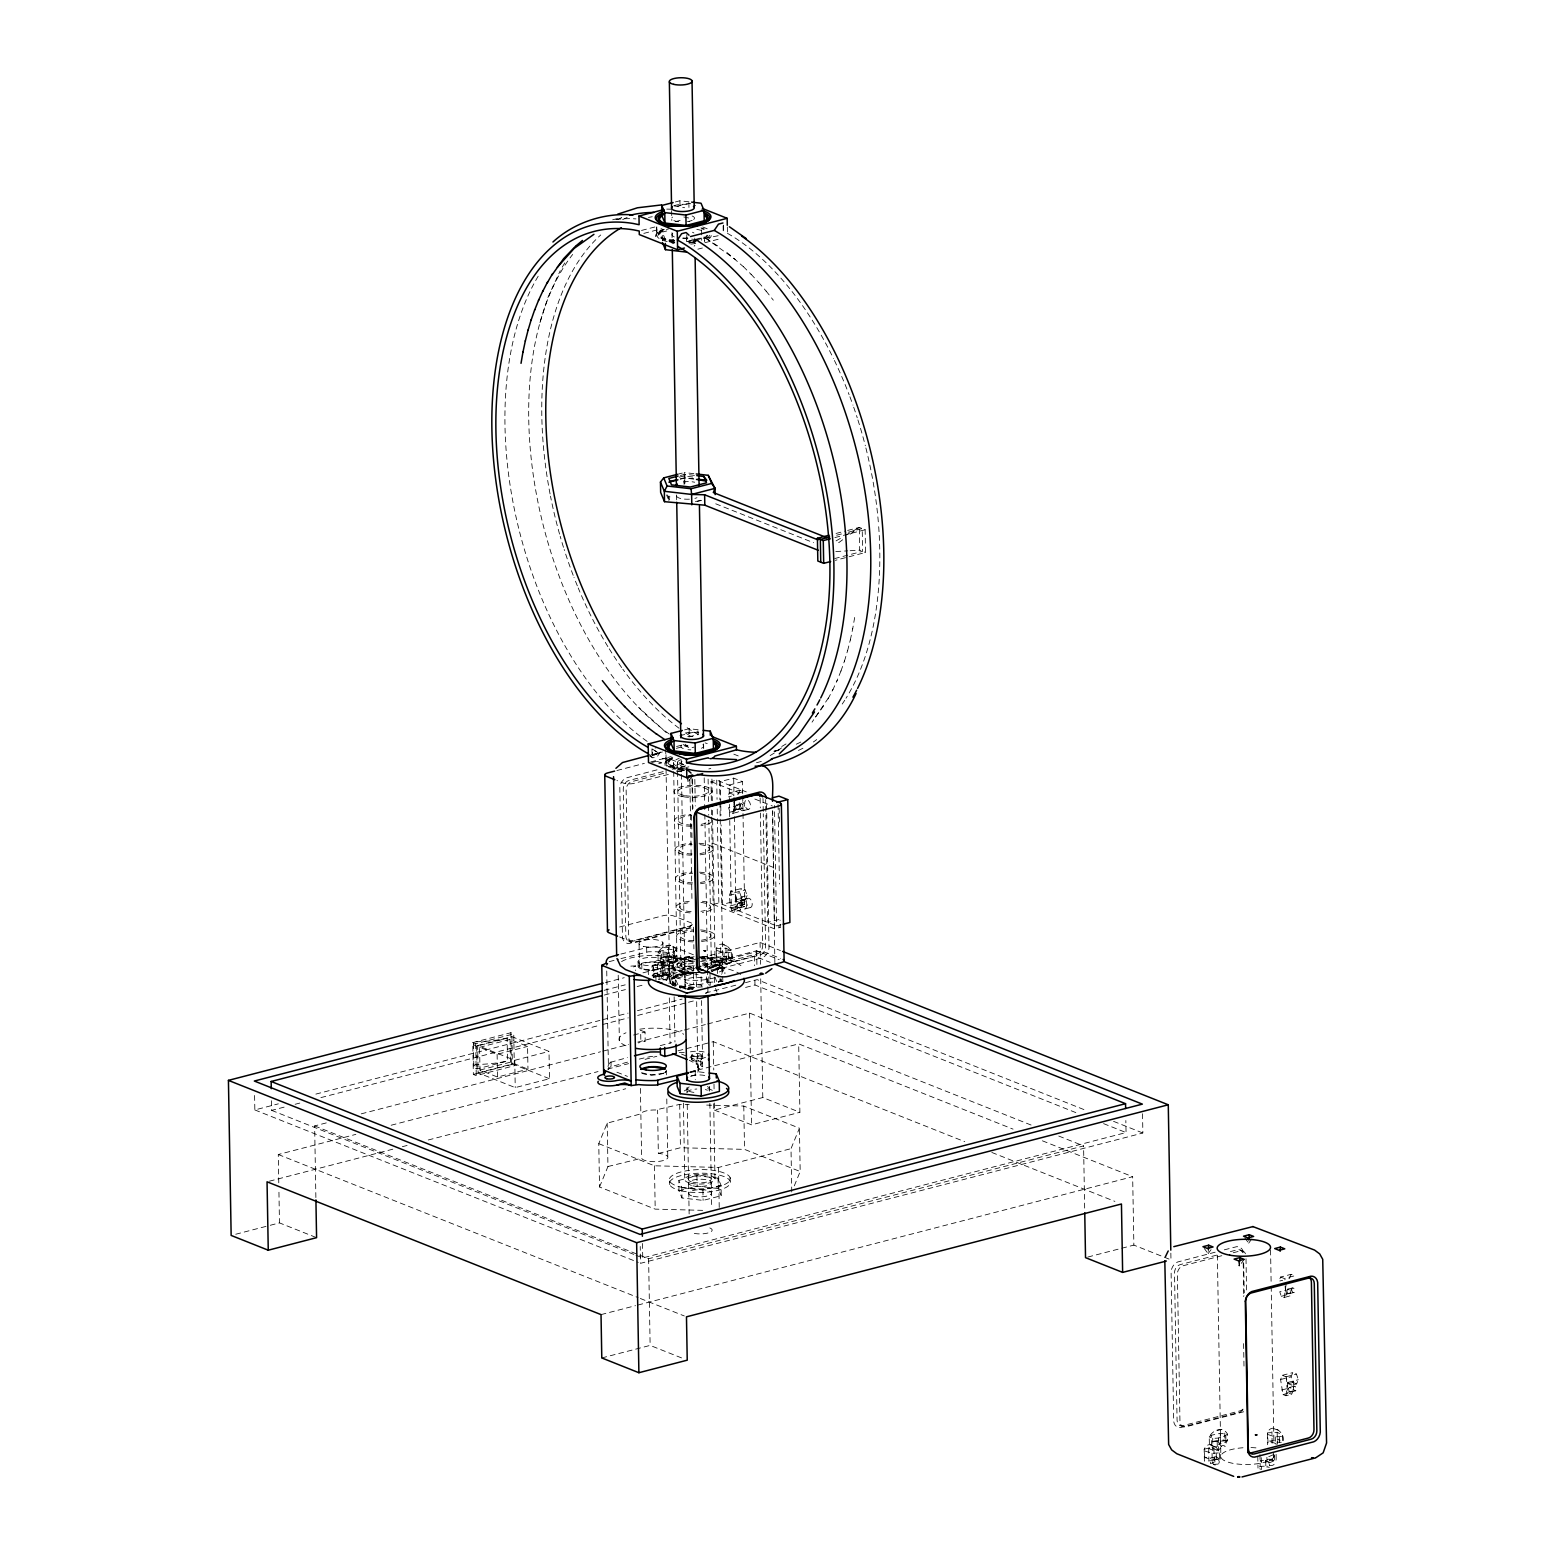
<?xml version="1.0" encoding="UTF-8"?>
<svg xmlns="http://www.w3.org/2000/svg" width="1555" height="1555" viewBox="0 0 1555 1555"><rect width="100%" height="100%" fill="white"/><g stroke="black" fill="none" stroke-linecap="round" stroke-linejoin="round"><path stroke-width="0.75" stroke-dasharray="5 3.75" d="M733.863 801.952L734.213 806.17L728.518 807.648L730.034 812.157L732.969 813.323L734.912 800.028M732.969 813.323L738.664 811.846L740.394 802.516M734.679 911.599L736.623 898.304L747.08 895.583L745.175 889.927L741.521 888.488L731.064 891.19L729.314 895.388L730.228 905.924L731.764 910.433L734.679 911.599L740.394 910.122L742.338 896.827L740.588 901.025L736.934 899.568L734.718 892.648L731.064 891.19M1285.11 1286.082L1285.48 1290.3L1279.765 1291.777L1281.301 1296.306L1284.216 1297.453L1286.16 1284.158M1284.216 1297.453L1289.931 1295.976L1291.661 1286.646M1285.946 1395.729L1287.89 1382.434L1285.966 1376.778L1282.311 1375.32L1280.581 1379.518L1283.011 1394.582L1285.946 1395.729L1291.641 1394.252L1293.041 1390.889L1293.585 1380.957L1291.855 1385.155L1288.201 1383.697L1286.277 1378.041L1287.19 1388.576L1288.726 1393.105L1291.641 1394.252M691.703 776.897L688.01 781.912L688.418 775.595M1204.25 1248.451L1208.118 1253.66L1208.39 1249.442M1239.549 1261.844L1239.277 1266.062L1236.692 1262.582M1244.816 1237.916L1248.704 1243.145L1248.976 1238.927M693.86 473.653L684.278 472.545L684.025 484.305M694.424 475.364L684.997 474.275L684.725 483.955M854.667 617.471L852.684 628.92M774.856 962.623L772.718 811.01M670.652 983.596C669.097 972.555 688.768 973.566 696.387 972.536M722.842 981.672L722.686 976.015M850.313 640.057L852.723 628.687M847.572 650.806L850.352 639.805M539.974 322.585L548.06 297.141L560.247 270.648M844.443 661.186L847.611 650.554M703.91 950.746L706.048 950.844L703.676 950.785L704.92 950.688M1255.157 1434.876L1257.295 1434.973L1254.943 1434.915L1256.168 1434.818M840.944 671.138L844.501 660.914M841.002 670.846L836.843 681.226M702.666 1210.354L655.199 1209.129L599.53 1186.99L598.772 1143.664L607.189 1123.177L640.874 1113.827A13.198 4.179 -1 0 1 655.666 1109.978L679.691 1104.38L689.176 1104.633M599.53 1186.99L607.947 1166.522L607.189 1123.177M791.767 1191.985L791.009 1148.659L799.425 1128.172L743.776 1106.052L703.424 1105.002M794.294 1185.843L800.184 1171.518L799.425 1128.172M729.334 792.914L732.988 794.372L743.465 791.65L739.811 790.193L729.334 792.914L727.604 797.112L731.414 796.121M739.811 790.193L738.061 794.411L733.319 795.635M747.08 895.583L745.35 899.781L741.696 898.324L739.791 892.687L741.521 888.488M1280.601 1277.044L1284.255 1278.502L1294.712 1275.78L1291.058 1274.342L1280.601 1277.044L1278.851 1281.242L1282.661 1280.27M1291.058 1274.342L1289.328 1278.54L1284.566 1279.765M1296.598 1383.911L1292.963 1382.473L1291.039 1376.816L1292.788 1372.618L1296.442 1374.056L1298.347 1379.713L1296.598 1383.911L1291.855 1385.155M832.625 690.303L837.154 680.371M828.076 698.914L832.955 689.409M562.21 267.188L566.273 260.463M828.407 697.981L812.04 722.161M704.143 950.708L705.173 950.688M1255.41 1434.837L1256.421 1434.818M660.37 751.979L657.221 756.682L652.731 757.849L649.504 755.963M823.528 706.048L814.217 718.857M1208.118 1253.66L1211.812 1248.646M1248.704 1243.145L1252.397 1238.11M1244.194 1259.356L1239.277 1266.062L1238.499 1260.833M630.844 966.122L635.451 965.849L635.684 970.592M674.131 956.889C672.985 958.755 666.57 956.306 672.168 956.111C682.217 960.485 665.385 968.94 669.622 956.966M730.014 958.347C728.867 960.213 722.453 957.763 728.051 957.569C738.1 961.942 721.267 970.378 725.505 958.424M665.385 1072.231L666.279 1071.162A13.198 4.179 -1 0 1 664.626 1072.736M1220.967 1446.5C1222.522 1444.07 1228.353 1447.18 1222.93 1447.102C1212.9 1442.729 1229.733 1434.293 1225.495 1446.247M1218.051 1458.882C1216.224 1460.942 1210.781 1457.793 1216.671 1458.143C1225.418 1464.577 1208.76 1469.222 1213.697 1459.134M1269.521 1465.626C1281.884 1466.073 1266.956 1450.893 1269.521 1465.801M1273.934 1460.339L1269.58 1460.592M676.406 956.578L669.097 955.742L660.272 957.569L665.929 957.239L669.389 958.619L667.212 960.329L674.656 957.938L676.406 956.578L676.289 950.105C671.954 941.494 661.244 945.945 657.979 952.787L658.193 964.683L661.653 966.063L667.309 965.733L669.486 964.022L666.026 962.642L660.37 962.973L658.193 964.683M706.514 972.089C709.78 965.247 720.509 960.796 724.824 969.406L724.902 973.722M1227.653 1440.708L1220.364 1439.872L1211.539 1441.699L1217.176 1441.388L1220.656 1442.768L1218.479 1444.459L1225.923 1442.068L1227.653 1440.708L1227.536 1434.235C1223.221 1425.643 1212.492 1430.075 1209.246 1436.917L1209.44 1448.813L1212.919 1450.193L1218.576 1449.863L1220.753 1448.152L1217.273 1446.772L1211.637 1447.102L1209.44 1448.813M668.164 973.76L668.047 967.268L662.702 964.547L652.925 965.111L653.664 966.899L660.817 969.154L668.631 968.687C666.065 962.739 656.677 955.509 652.925 965.111L653.119 977.007L657.648 975.821L662.916 976.443L663.655 978.212L662.819 971.039L668.747 975.179L660.933 975.626L653.78 973.372L663.557 972.808M731.977 958.774C735.243 950.377 721.19 936.926 716.136 948.725L717.088 962.389L726.865 961.826L726.029 954.634L731.977 958.774L724.144 959.221L716.991 956.986L726.788 956.422M1220.014 1459.309C1223.28 1450.912 1209.226 1437.461 1204.173 1449.241L1204.386 1461.136L1214.163 1460.573L1214.902 1462.361L1210.393 1463.527L1210.295 1458.123L1214.824 1456.957L1214.066 1455.169L1220.014 1459.309L1212.181 1459.756L1205.028 1457.521L1210.295 1458.123M1283.186 1440.746C1285.169 1432.816 1271.679 1421.853 1267.403 1432.855L1267.597 1444.731M704.396 950.688L705.406 950.708M1255.663 1434.818L1256.673 1434.857M657.007 233.269L658.134 232.239M666.22 761.211L667.348 760.181M654.286 975.763L693.997 965.441M658.329 979.611L694.074 970.009M610.396 1062.337L627.404 1057.594M627.481 1062.143L610.474 1066.886A45.114 14.306 -1 0 0 608.472 1069.646M690.537 1071.92L695.824 1070.209A45.114 14.306 -1 0 0 698.098 1064.631L689.312 1060.354M660.156 951.077L657.979 952.787C663.771 955.703 671.196 953.468 676.289 950.105L669 949.25L660.156 951.077L660.37 962.973M670.71 945.207L663.11 947.092M719.149 964.586L711.646 966.394M709.994 973.469L710.207 985.365L706.728 983.985L708.905 982.274L714.561 981.944M1211.423 1435.226L1209.246 1436.917C1215.038 1439.852 1222.463 1437.598 1227.536 1434.235L1220.247 1433.38L1211.423 1435.226L1211.637 1447.102M1221.861 1429.414L1214.358 1431.222M1268.763 1456.685L1276.091 1453.536L1276.188 1460.009L1267.014 1463.76L1269.191 1462.069L1265.731 1460.689L1260.075 1461L1268.899 1459.173L1276.188 1460.009M1261.261 1457.618L1261.455 1469.494L1257.995 1468.114L1260.172 1466.404L1265.809 1466.093L1269.288 1467.473M842.674 539.74L838.981 542.501L835.618 541.159L843.51 536.572M850.06 534.259L859.293 527.417L865.144 529.73L865.532 552.492L835.307 560.325M704.648 950.669L705.64 950.746M1255.915 1434.818L1256.887 1434.876M654.461 750.54L658.523 752.989L652.536 754.991L652.439 749.316M651.953 748.869L659.242 753.281L652.07 755.691L651.953 748.869L657.668 747.391M781.757 746.497L786.849 743.446M779.716 749.18L771.999 753.048M845.492 535.425L859.293 527.417L859.701 550.159L865.532 552.492M1276.908 1442.185L1281.281 1442.301M704.668 951.427L705.853 950.785M1255.935 1435.576L1257.101 1434.915M652.536 754.991L658.523 752.989M652.07 755.691L659.242 753.281M662.819 979.689L666.901 979.961L664.937 980.797M663.655 1073.203L651.467 1075.01L641.068 1072.658M719.362 971.953L724.824 969.406L722.045 968.299L710.907 969.931M675.395 201.956L679.924 200.77L689.312 201.858M612.689 219.78L621.339 217.525M677.514 206.038L688.865 203.083L695.629 205.785M641.535 230.432L655.394 226.836M675.278 221.665L682.198 219.877M643.828 233.386L661.964 228.682M662.411 240.442L662.255 232.123L666.784 230.956M669.233 240.772L673.762 239.587M689.079 243.26L695.999 241.472M718.196 235.719L705.795 238.265A5.967 4.51 -68.3 0 0 699.711 239.276M704.823 242.736L718.429 239.198M697.865 249.169L702.394 248.003M677.416 474.333L684.278 472.545M680.39 475.48L684.997 474.275M679.205 477.191L683.889 475.986L692.986 477.035M680.39 478.804L684.608 477.715L693.472 478.726M680.235 479.232L684.764 478.065L694.152 479.154M695.454 501.585L702.238 499.816M697.418 501.468L701.635 500.36M836.046 533.443L845.337 531.033M847.669 530.43L859.293 527.417M836.629 535.212L845.939 532.801M848.272 532.199L862.209 528.564L862.617 551.325L834.705 558.556M834.899 537.583L865.144 529.73M684.608 729.878L689.137 728.712L700.858 730.053M679.924 735.729L698.078 731.025L698.156 735.651M688.904 736.953L698.137 734.563L692.772 731.394A274.244 157.23 75.5 0 1 684.667 726.01M676.542 746.497L685.191 744.242L689.565 748.285L694.055 747.119M650.787 754.972L662.411 751.959M676.347 748.344L687.951 745.331M616.888 770.522L644.373 763.388M650.768 761.911L671.177 756.605M651.7 762.572L657.415 761.095L661.789 762.844L657.979 763.816M657.026 769.842L626.296 777.889A9.68 7.308 -68.3 0 0 619.823 787.51L622.447 937.276A9.68 7.308 -68.3 0 0 629.192 943.477L688.34 928.121A9.68 7.308 -68.3 0 0 691.975 925.361M668.475 766.887L684.511 762.727M663.13 771.61L628.842 780.513A7.192 5.442 -68.3 0 0 623.263 788.813L625.829 936.188A7.192 5.442 -68.3 0 0 631.66 941.533L688.807 926.702A7.192 5.442 -68.3 0 0 692.267 924.389M672.285 769.239L685.988 765.682M663.732 773.34L631.719 781.66A7.192 5.442 -68.3 0 0 626.14 789.959L628.706 937.335A7.192 5.442 -68.3 0 0 634.537 942.68L691.683 927.849A7.192 5.442 -68.3 0 0 693.161 927.247M677.436 769.783L688.865 766.829M668.358 774.429L633.993 783.351A7.62 2.41 -1 0 1 623.322 783.059L616.946 780.532M679.807 771.455L684.394 770.269M773.962 751.376L778.569 750.171M756.488 762.727L762.98 761.036M711.335 800.514L711.004 781.601L716.719 780.124L746.322 791.903M742.668 793.653L742.454 781.601L733.688 778.122L720.373 781.582L720.743 803.255M742.454 781.601L729.139 785.061L729.431 801.933M736.37 805.062L741.132 803.838M734.349 809.961L740.063 808.483M737.906 809.591L742.668 808.347M730.034 812.157L735.748 810.68L738.664 811.846M743.426 810.622L749.141 809.125M734.718 892.648L745.175 889.927M729.314 895.388L739.791 892.687M619.609 926.994L663.13 915.701A7.62 2.41 -1 0 1 673.82 915.992L690.809 922.737A7.62 2.41 -1 0 1 691.8 923.281M711.626 817.036L713.142 904.446L718.857 902.969L780.221 927.363L780.085 920.152M736.934 899.568L741.696 898.324M742.707 796.063L744.592 904.446L735.826 900.967L722.511 904.427L721.131 824.928M742.085 899.84L747.8 898.362M740.588 901.025L745.35 899.781M738.1 903.338L742.843 902.114M730.228 905.924L735.943 904.446L735.029 893.911M744.592 904.446L731.278 907.906L729.47 804.324M736.079 908.237L741.774 906.759M739.616 907.867L744.379 906.623M731.764 910.433L737.459 908.956L740.394 910.122M745.137 908.898L750.851 907.401M620.873 954.051L648.279 947.267A45.114 14.306 -1 0 1 665.734 947.734L673.276 946.781L694.424 955.178M609.23 961.631L618.618 959.202M620.97 958.599L648.357 951.816A45.114 14.306 -1 0 1 665.812 952.282L696.018 963.517M778.9 919.549L767.801 922.426L765.663 799.581M780.999 924.778L776.567 925.925L774.468 805.49M713.142 904.446L774.507 928.86L780.221 927.363M731.375 957.355L731.258 950.863L725.913 948.161L716.136 948.725L717.088 962.389M605.498 982.566L624.235 977.706M642.973 972.847L699.186 958.269M701.519 957.647L760.065 942.466L780.377 950.533M716.874 950.494L724.027 952.749L731.861 952.301M716.35 960.601L726.127 960.038L726.865 961.826M604.098 990.321L625.227 984.84M653.392 977.531L693.297 967.171M702.685 964.741L756.663 950.746L779.23 959.707M704.473 965.266L754.855 952.185A7.62 2.41 -1 0 1 765.546 952.457L780.416 958.385M704.551 967.521L757.13 953.876A7.192 5.442 -68.3 0 0 762.727 945.576L760.356 810.272M604.312 995.064L625.421 989.583M637.161 986.531L644.198 984.723M662.955 979.844L693.452 971.933M707.544 968.279L754.467 956.111L770.211 962.37M709.721 968.065L760.006 955.023A7.192 5.442 -68.3 0 0 765.604 946.723L763.272 813.829M675.395 984.801L675.298 978.562L693.413 973.858L698.098 974.402M713.512 970.437L762.553 957.647A9.68 7.308 -68.3 0 0 769.025 948.025L766.537 801.777M680.001 987.775L693.588 984.257L705.329 985.617M472.778 1042.608L510.837 1032.734L513.753 1033.9L514.316 1065.739L476.258 1075.613L473.342 1074.447L472.778 1042.608L475.713 1043.755L513.753 1033.9M477.657 1045.543L511.906 1036.66L549.012 1051.413L549.479 1078.723L515.23 1087.606L478.124 1072.853L477.657 1045.543L514.763 1060.296L549.012 1051.413M477.074 1068.907L476.666 1046.165L507.105 1038.274L507.513 1061.015L477.074 1068.907A11.39 3.615 -1 0 1 475.461 1064.534A59.382 18.835 -1 0 0 507.513 1061.015M479.581 1047.331L510.04 1039.42L527.573 1046.398L527.961 1069.16L497.522 1077.051L479.99 1070.073L479.581 1047.331L497.114 1054.29L527.573 1046.398M254.592 1095.478L254.845 1109.94L278.326 1103.836M315.879 1094.098L599.9 1020.43M602.251 1019.808L628.065 1013.121M637.453 1010.692L682.062 999.107M705.523 993.023L736.04 985.112M745.428 982.682L757.168 979.631L1084.224 1109.687M271.484 1100.746L271.659 1110.367L285.731 1106.713M295.12 1104.283L299.823 1103.059M320.933 1097.597L600.113 1025.173M602.465 1024.551L628.278 1017.864M637.667 1015.434L693.958 1000.817M745.584 987.444L754.972 984.995L1076.565 1112.894M479.99 1070.073L510.429 1062.182L527.961 1069.16M478.124 1072.853L512.373 1063.97L549.479 1078.723M473.342 1074.447L511.401 1064.572L514.316 1065.739M633.604 1035.027L645.033 1032.054L645.189 1041.15L638.347 1042.938M315.879 1197.564L314.635 1125.917L326.278 1122.904M361.227 1113.846L600.502 1051.783M602.835 1051.161L628.453 1044.513M637.783 1042.103L682.042 1030.615M684.375 1030.013L705.348 1024.57M707.661 1023.967L749.607 1013.102L1031.684 1125.276M660.272 1045.621L671.682 1042.666M639.202 1059.091L650.184 1056.584A45.114 14.306 -1 0 1 654.674 1056.506M278.773 1182.811L278.287 1154.51L355.862 1134.373M391.141 1125.237L598.053 1071.57M607.441 1069.121L628.609 1063.639M645.072 1059.363L656.832 1056.312M677.98 1050.83L713.259 1041.675L964.741 1141.681M690.634 1076.468L695.901 1074.758A45.114 14.306 -1 0 0 698.195 1069.179L702.685 1067.022A11.837 3.751 -1 0 1 703.851 1062.473A11.993 3.81 -1 0 0 706.067 1061.735M269.365 1181.197L392.987 1149.145M402.376 1146.696L407.08 1145.471M428.247 1139.99L625.751 1088.753M689.234 1072.289L798.687 1043.891L1013.063 1129.144M690.595 1072.6L695.124 1071.434L704.493 1072.503M235.738 1234.242L267.965 1225.884M270.278 1225.282L279.472 1222.891L316.579 1237.663M714.328 1103L714.445 1110.076L762.786 1097.538L799.892 1112.292L798.687 1043.891M714.445 1110.076L751.551 1124.829L799.892 1112.292M607.947 1166.522L641.632 1158.242A13.198 4.179 -1 0 0 662.741 1160.691A13.198 4.179 -1 0 0 659.748 1153.557L658.348 1153.46L657.59 1110.115M658.348 1153.46L680.449 1147.726L744.534 1149.378L800.184 1171.518M598.772 1143.664L654.441 1165.784L718.527 1167.455L791.009 1148.659M678.816 1180.42L696.932 1175.716L718.041 1178.165L721.034 1185.299L721.228 1195.717L703.093 1200.402L681.984 1197.972L678.991 1190.819L678.816 1180.42L681.809 1187.573L681.984 1197.972M678.991 1190.819L697.126 1186.115L718.235 1188.564L721.228 1195.717M681.809 1187.573L702.918 1190.003L721.034 1185.299M635.995 1255.254L642.74 1257.937L1126.053 1132.565L1125.839 1120.533M639.591 1255.157L648.61 1258.734L1083.582 1145.918L1084.671 1208.118M1142.536 1113.749L1142.867 1133.012L640.543 1263.321L640.232 1246.469M601.027 1314.616L635.548 1305.656M637.861 1305.053L1132.662 1176.707L1133.867 1245.108L1162.246 1256.382M601.785 1357.943L650.126 1345.405L682.859 1358.429M1087.839 1257.043L1133.867 1245.108M1215.155 1252.203L1177.563 1262.019A9.68 7.308 -68.3 0 0 1171.09 1271.64L1173.695 1421.426A9.68 7.308 -68.3 0 0 1180.439 1427.607L1239.607 1412.251A9.68 7.308 -68.3 0 0 1243.981 1408.5M1224.31 1249.831L1236.711 1246.682A9.68 7.308 -68.3 0 1 1243.456 1252.863L1243.534 1253.971M1216.671 1255.157L1180.109 1264.643A7.192 5.442 -68.3 0 0 1174.511 1272.942L1177.077 1420.318A7.192 5.442 -68.3 0 0 1182.908 1425.663L1240.074 1410.852A7.192 5.442 -68.3 0 0 1244.058 1407.8M1230.394 1251.6L1237.255 1249.812A7.192 5.442 -68.3 0 1 1242.853 1253.447M1221.841 1255.701L1182.986 1265.789A7.192 5.442 -68.3 0 0 1177.388 1274.089L1179.953 1421.464A7.192 5.442 -68.3 0 0 1185.785 1426.81L1242.931 1411.979A7.192 5.442 -68.3 0 0 1243.689 1411.726M1233.271 1252.747L1240.132 1250.959A7.192 5.442 -68.3 0 1 1245.477 1253.796M1287.637 1289.192L1292.399 1287.968M1285.616 1294.11L1291.33 1292.613M1289.173 1293.721L1293.916 1292.477M1281.301 1296.306L1287.015 1294.81L1289.931 1295.976M1282.311 1375.32L1292.788 1372.618M1285.966 1376.778L1296.442 1374.056M1280.581 1379.518L1291.039 1376.816M1287.89 1382.434L1298.347 1379.713M1288.201 1383.697L1292.963 1382.473M1289.348 1387.468L1294.11 1386.244M1281.495 1390.053L1287.19 1388.576M1287.326 1392.386L1293.041 1390.889M1290.883 1391.997L1295.645 1390.753M1283.011 1394.582L1288.726 1393.105M1219.412 1457.89L1219.295 1451.398L1213.95 1448.677L1208.702 1448.074L1204.173 1449.241L1205.106 1461.117M1275.411 1443.37L1268.258 1441.116L1278.035 1440.552L1277.296 1438.764L1282.642 1441.485L1282.525 1435.012L1277.18 1432.291L1267.403 1432.855L1268.355 1446.519M1204.911 1451.029L1212.064 1453.284L1219.898 1452.837M1268.141 1434.624L1275.294 1436.878L1283.108 1436.431M633.546 966.938L635.606 966.044M692.908 972.653C685.114 973.702 675.356 973.702 669.972 980.311L669.972 982.507L673.315 985.598M835.812 551.558L847.747 550.859M850.138 550.723L859.701 550.159M692.927 989.447L676.892 986.978M689.506 989.272L680.176 987.969M696.815 229.324L701.752 230.47M682.917 238.09L696.99 239.723M674.637 240.345L665.248 239.276L662.255 232.123M726.807 946.101L720.898 943.866M663.596 962.506L657.687 960.271M694.696 987.6L678.272 985.695L675.298 978.562M1214.844 1446.636L1208.935 1444.401M674.054 205.882L684.647 207.729M683.792 216.981L689.118 218.089L689.195 221.607M705.154 742.901L707.253 743.601M702.705 226.991L707.214 228.779M715.728 503.801L813.576 542.714M733.824 754.156L738.256 755.924M683.831 764.574L671.08 759.501A7.62 2.41 -1 0 0 660.409 759.229M711.004 781.601L739.5 792.933M754.836 799.037L772.369 806.015M657.299 761.367L660.953 762.805M712.073 843.024L773.438 867.437M1113.555 1121.349L1142.867 1133.012M1103.564 1123.624L1126.053 1132.565M619.668 937.004L626.043 939.55A7.62 2.41 -1 0 0 636.734 939.823L689.409 926.158A7.62 2.41 -1 0 0 691.8 925.128M628.784 941.358L631.66 942.505M1058.761 1136.044L1083.582 1145.918M1042.414 1140.806L1132.662 1176.707M1240.132 1249.987L1243.009 1251.134M991.818 1152.449L1114.896 1201.393M645.033 1032.054L640.641 1030.324L640.816 1039.42L645.189 1041.15M681.557 1054.096L687.815 1056.584M689.895 1057.419L702.607 1062.473A11.837 3.751 -1 0 1 703.774 1057.925A11.993 3.81 -1 0 0 705.989 1057.186A11.993 3.81 -1 0 0 690.556 1056.37M1164.423 1257.256L1170.973 1259.861L1170.837 1252.591M616.907 1072.192L627.481 1076.39M1180.051 1425.488L1182.927 1426.635M314.635 1125.917L637.317 1254.244M271.659 1110.367L633.74 1254.36M254.845 1109.94L638.289 1262.407M278.287 1154.51L638.075 1297.589M640.33 1298.483L684.297 1315.958M671.779 984.626L675.259 986.473M727.448 233.308L732.794 236.477A274.244 157.23 75.5 0 1 833.48 358.525M705.231 237.837L735.593 259.646M706.048 238.537L719.557 247.109M683.131 744.515L689.565 748.285M726.943 252.493L743.446 266.741M666.259 732.638L638.58 707.311M648.357 753.806L652.731 757.849M743.271 266.527L751.182 274.399M751.026 274.185L758.782 282.563M758.626 282.349L766.207 291.213M1220.869 1441.096L1225.398 1440.844M1218.148 1464.091L1213.639 1464.363M730.111 963.556L725.602 963.828M722.764 981.419L718.255 981.672L718.157 976.268M671.76 956.675C666.94 952.535 664.043 963.012 669.777 962.098C675.025 960.504 671.391 955.703 666.998 956.947M674.229 962.117L669.719 962.37M671.838 961.223L667.076 961.495M666.901 979.961C671.566 971.7 657.26 972.244 662.372 980.233M662.275 974.83L666.803 974.557M766.071 291.018L773.321 300.173M1278.035 1430.153L1272.165 1428.015M667.562 494.957L669.797 500.302L669.739 496.142M666.551 494.918L668.125 498.669M714.775 976.89L717.516 983.44M715.456 988.475L716.952 992.051M1285.48 1290.3L1287.015 1294.81M734.213 806.17L735.748 810.68M735.943 904.446L737.459 908.956M687.232 776.703L688.01 781.912M1279.493 1437.364L1279.61 1443.856M1277.18 1432.291L1277.394 1444.167L1272.126 1443.565L1271.912 1431.669M1275.294 1436.878L1275.372 1441.193M1274.342 1454.897L1274.459 1461.389M1270.552 1250.045L1271.154 1283.944M1271.193 1286.374L1273.934 1443.779M1273.312 1452.428L1273.428 1458.92M1266.897 1457.288L1267.072 1467.376M1265.731 1460.689L1265.809 1466.093M1259.958 1454.528L1260.172 1466.404M1257.781 1456.238L1257.995 1468.114M1246.002 1258.714L1246.546 1290.125M1243.708 1263.651L1244.214 1292.671M1243.203 1262.407L1243.806 1296.229M1243.592 1343.598L1244.019 1367.759M1225.807 1435.595L1225.923 1442.068M1224.776 1433.127L1224.873 1439.619M1217.351 1255.177L1220.85 1456.18M1220.247 1433.38L1220.364 1439.872M1218.362 1437.986L1218.576 1449.863M1217.176 1441.388L1217.273 1446.772M1216.282 1453.769L1216.399 1460.242M1214.824 1456.957L1214.902 1462.361M1213.95 1448.677L1214.163 1460.573M1212.706 1438.297L1212.919 1450.193M1212.064 1453.284L1212.181 1459.756M1208.702 1448.074L1208.896 1459.97M779.191 808.172L779.444 822.634M778.064 804.518L779.463 884.018M772.446 810.738L774.507 928.86M763.233 811.418L763.019 799.348A7.192 5.442 -68.3 0 0 762.961 798.454M760.142 798.201L760.317 807.861M760.065 942.466L760.453 964.275M760.706 978.814L762.786 1097.538M756.663 950.746L756.916 965.189M754.467 956.111L754.622 965.733M754.875 980.194L754.972 984.995M749.607 1013.102L751.551 1124.829M743.776 1106.052L744.534 1149.378M727.332 227.011L727.468 234.533M733.688 778.122L733.979 794.974M734.018 797.385L734.31 814.256M734.349 816.667L735.826 900.967M723.6 225.125L723.716 231.948M723.133 225.825L723.231 231.501M728.245 953.234L728.362 959.707M730.073 1177.524L730.131 1181.12M725.913 948.161L726.127 960.038M724.027 952.749L724.144 959.221M720.781 805.665L720.956 815.306M719.557 780.435L719.887 799.814M719.926 802.244L720.179 816.764M720.218 819.193L722.881 971.758M722.259 957.588L722.745 974.83M722.045 968.299L722.161 974.771M720.665 947.539L720.859 959.435M716.719 780.124L717.049 799.387M717.224 809.028L717.341 816.258M717.38 818.669L718.857 902.969M704.551 241.161L704.493 237.001L688.632 241.122A23.811 7.561 -1 0 0 702.238 237.973M717.535 968.551L717.652 975.043M711.918 779.055L712.307 800.728M712.462 810.349L712.559 815.17M712.637 819.99L715.164 964.45M718.527 1167.455L719.285 1210.801M701.499 229.868L701.674 240.267M714.503 978.348L714.639 982.527M718.041 1178.165L718.235 1188.564M711.49 809.961L711.587 814.684M713.259 1041.675L713.745 1069.976M713.998 1084.127L714.075 1088.85M708.108 779.113L708.536 803.196M708.575 805.607L708.75 815.228M711.354 964.508L708.827 820.049A15.239 4.84 -1 0 1 699.439 824.655M713.667 1103.739L714.97 1178.379M708.808 976.87L708.905 982.274M694.774 238.071L694.91 245.884M703.599 743.834L703.676 748.694M704.201 777.83L704.609 802.127M704.668 804.557L704.784 811.846M704.823 814.276L707.525 968.726M707.544 969.737L707.797 984.509M707.836 986.725L707.972 994.014M709.585 1086.323L709.663 1091.182M709.877 1103.331L711.704 1207.769M706.611 976.851L706.728 983.985M688.865 203.083L688.943 207.437M701.111 976.754L701.266 986.278M701.519 1000.565L702.685 1067.022M701.227 1054.756L701.305 1059.305M686.766 234.688L686.882 241.511M686.338 237.274L686.396 241.064M700.761 1060.588L700.839 1065.136M702.918 1190.003L703.093 1200.402M694.832 779.424L695.279 805.995M698.176 1066.05L698.273 1070.598M696.193 973.061L696.446 987.367M696.679 1001.692L697.845 1068.266M692.442 779.522L692.947 808.542M691.956 778.278L692.5 809.689M696.154 1059.907L696.251 1064.456M691.956 837.737L691.586 815.986A7.192 5.442 -68.3 0 1 691.975 813.265M693.53 927.13L693.899 948.861M679.924 200.77L680.021 207.009M684.764 478.065L684.861 484.305M689.137 728.712L689.273 737.031M693.413 965.947L693.491 970.495M693.413 973.858L693.588 984.257M695.24 1070.695L695.26 1079.753M696.932 1175.716L697.126 1186.115M689.856 779.755L691.956 900.112M691.722 1055.301L691.8 1059.849M671.624 210.644L671.799 220.48M671.993 232.628L672.188 243.532M676.581 494.957L676.658 499.816M681.207 759.715L681.42 771.863M681.459 774.293L685.23 990.457M686.921 1087.625L687.018 1093.223M687.232 1104.633L689.137 1213.93M684.686 964.119L685.094 988.397M677.358 762.747L680.876 964.975A15.239 4.84 -1 0 0 694.133 969.562M683.423 1103.078L684.764 1180.128M668.825 496.375L668.903 500.535M673.548 762.805L677.086 965.052A19.049 6.045 -1 0 0 693.647 970.767M679.691 1104.38L680.449 1147.726M674.54 951.466L674.656 957.938M673.509 948.997L673.626 955.47M673.276 946.781L673.956 984.859M674.151 996.774L674.948 1042.006M692.889 957.005A24.763 7.853 -1 0 0 671.585 966.16L671.585 967.054M656.774 226.797L656.949 236.088M666.006 754.739L666.162 764.03M669.7 966.258L669.972 982.507M656.599 227.749L656.735 234.708M665.696 748.713L665.948 762.65M666.045 768.617L669.739 981.419M668.456 948.025L669.078 983.596M669.311 997.902L670.108 1043.25M667.095 953.837L667.309 965.733M665.929 957.239L666.026 962.642M669.661 1181.003L669.719 1184.599M665.015 969.64L665.132 976.112M664.471 961.437A13.198 4.179 -1 0 1 644.314 965.169A13.198 4.179 -1 0 1 645.053 957.919A13.198 4.179 -1 0 1 664.471 961.437L664.549 965.985A13.198 4.179 -1 0 1 644.392 969.737A13.198 4.179 -1 0 1 645.131 962.467A13.198 4.179 -1 0 1 664.549 965.985M666.279 1070.073L666.356 1074.894M666.784 1098.957L667.775 1156.745M662.877 942.602L663.266 965.363M662.702 964.547L662.916 976.443M661.458 954.167L661.653 966.063M660.817 969.154L660.933 975.626M659.048 973.994L659.126 979.397M657.435 963.945L657.648 975.821M655.899 975.665L655.977 980.214M653.664 966.899L653.839 976.987M654.441 1165.784L655.199 1209.129M646.666 947.345L646.744 951.913M648.61 1258.734L650.126 1345.405M641.787 963.964L641.865 968.512M639.086 943.982L639.494 966.724M638.094 961.573L638.172 966.141M640.407 1088.422L641.632 1158.242M642.487 1243.495L642.74 1257.937M618.21 975.238L619.356 1040.762M610.979 1061.851L611.076 1066.4M606.742 971L608.452 1068.829M514.763 1060.296L515.23 1087.606M511.906 1036.66L512.373 1063.97M510.837 1032.734L511.401 1064.572M510.04 1039.42L510.429 1062.182M497.114 1054.29L497.522 1077.051M475.713 1043.755L476.258 1075.613M473.42 1043.697L473.808 1066.458M278.948 1192.238L279.472 1222.891M702.53 986.9A47.991 15.22 -1 0 1 677.902 986.259M648.668 974.635A47.991 15.22 -1 0 1 694.133 956.714M702.491 956.694A47.991 15.22 -1 0 1 743.076 967.871M652.07 975.86A47.991 15.22 -1 0 1 667.192 969.368L678.038 967.21A47.991 15.22 -1 0 1 694.288 965.811M702.646 965.791A47.991 15.22 -1 0 1 740.724 974.46M702.296 963.556A26.668 8.455 -1 0 1 721.481 974.207M715.106 977.57A26.668 8.455 -1 0 1 671.974 975.763A26.668 8.455 -1 0 1 694.502 963.478M742.571 801.991A4.801 2.76 75.5 0 1 744.67 808.736A4.801 2.76 75.5 0 1 740.744 809.727A4.801 2.76 75.5 0 1 739.325 802.808M748.285 800.514A4.801 2.76 75.5 0 1 750.288 807.589A4.801 2.76 75.5 0 1 745.992 807.667A4.801 2.76 75.5 0 1 745.486 800.572M779.016 750.035A274.244 157.23 75.5 0 1 773.321 751.143M648.454 217.428A274.244 157.23 75.5 0 1 652.264 216.748M834.413 360.468A274.244 157.23 75.5 0 1 849.108 394.698M849.905 396.758A274.244 157.23 75.5 0 1 852.956 405.116M853.695 407.216A274.244 157.23 75.5 0 1 857.233 417.79M857.913 419.928A274.244 157.23 75.5 0 1 865.338 445.78M865.882 447.957A274.244 157.23 75.5 0 1 878.536 524.54M878.692 526.698A274.244 157.23 75.5 0 1 845.998 698.253M844.754 700.236A274.244 157.23 75.5 0 1 842.207 704.065M800.806 742.027A274.244 157.23 75.5 0 1 795.519 744.553M647.152 741.385A280.833 161.02 75.5 0 1 538.283 276.051M615.916 219.566A280.833 161.02 75.5 0 1 635.976 218.905M781.543 747.877A280.833 161.02 75.5 0 1 769.608 755.866M690.634 736.293A280.833 161.02 75.5 0 1 683.986 731.841M679.03 728.226A280.833 161.02 75.5 0 1 622.836 669.233M621.65 667.562A280.833 161.02 75.5 0 1 609.016 648.435M607.888 646.627A280.833 161.02 75.5 0 1 578.207 587.946M577.352 585.846A280.833 161.02 75.5 0 1 574.009 577.449M573.192 575.331A280.833 161.02 75.5 0 1 564.173 549.479M563.474 547.302A280.833 161.02 75.5 0 1 560.189 536.32M559.567 534.104A280.833 161.02 75.5 0 1 550.489 496.162M550.062 493.907A280.833 161.02 75.5 0 1 600.716 234.96M622.661 219.624A280.833 161.02 75.5 0 1 628.084 217.039M666.726 209.109A280.833 161.02 75.5 0 1 672.829 209.342M816.725 739.577A280.833 161.02 75.5 0 1 813.362 741.988M802.905 748.247A280.833 161.02 75.5 0 1 797.501 750.832M687.738 736.467A27.854 8.844 -1 0 1 695.921 736.293M678.68 771.513A27.854 8.844 -1 0 1 676.386 771.086M665.132 765.507A27.854 8.844 -1 0 1 664.821 764.652M664.763 763.797A27.854 8.844 -1 0 1 671.663 758.14M710.81 768.384A26.668 8.455 -1 0 1 708.827 768.948M684.025 770.639A26.668 8.455 -1 0 1 672.926 768.52M671.449 767.976A26.668 8.455 -1 0 1 671.43 757.674M681.615 771.513A26.668 8.455 -1 0 1 677.086 770.755M666.862 766.226A26.668 8.455 -1 0 1 672.557 758.374M669.272 734.038A280.833 161.02 75.5 0 1 537.836 501.565A280.833 161.02 75.5 0 1 572.668 254.456M616.849 219.644A280.833 161.02 75.5 0 1 622.408 217.525M709.799 235.252A26.668 8.455 -1 0 1 703.424 239.82M695.163 241.977A26.668 8.455 -1 0 1 687.718 242.852M674.812 242.716A26.668 8.455 -1 0 1 667.853 241.686M667.153 241.53A26.668 8.455 -1 0 1 663.324 229.304M700.936 227.924A26.668 8.455 -1 0 1 704.512 229.09M711.238 235.563A27.854 8.844 -1 0 1 704.337 241.2M695.726 243.435A27.854 8.844 -1 0 1 690.614 244.135M655.588 236.729A27.854 8.844 -1 0 1 664.335 229.557M701.752 228.76A27.854 8.844 -1 0 1 703.715 229.343M685.308 768.189A19.049 6.045 -1 0 1 679.127 758.432M684.977 766.809A15.239 4.84 -1 0 1 680.507 759.754M687.757 237.857A11.429 3.635 -1 0 1 681.887 238.187M674.306 236.924A11.429 3.635 -1 0 1 672.81 233.347M692.442 232.22A11.429 3.635 -1 0 1 693.919 233.017M687.932 241.55A11.429 3.635 -1 0 1 694.113 246.195M673.004 243.746A11.429 3.635 -1 0 1 674.481 242.91M702.86 744.69A11.429 3.635 -1 0 1 701.363 748.305M690.809 749.86A11.429 3.635 -1 0 1 687.932 749.666M683.248 748.596A11.429 3.635 -1 0 1 683.248 744.184M683.52 764.846A11.429 3.635 -1 0 1 682.023 761.27M683.131 769.9A24.763 7.853 -1 0 1 672.946 758.024M683.481 769.628A23.811 7.561 -1 0 1 673.704 758.199M689.351 769.433A24.763 7.853 -1 0 1 672.926 757.13M683.481 768.714A23.811 7.561 -1 0 1 670.574 759.054M699.225 957.2A23.811 7.561 -1 0 1 719.11 962.428A23.811 7.561 -1 0 1 710.616 970.514M693.025 972.283A23.811 7.561 -1 0 1 672.324 965.111A23.811 7.561 -1 0 1 693.005 957.297M701.266 958.191A23.811 7.561 -1 0 1 715.028 969.951M693.044 973.177A23.811 7.561 -1 0 1 672.324 966.024A23.811 7.561 -1 0 1 693.025 958.21M699.342 956.908A24.763 7.853 -1 0 1 720.023 962.331A24.763 7.853 -1 0 1 711.199 970.728M699.361 972.478A24.763 7.853 -1 0 1 671.585 966.16M699.361 957.802A24.763 7.853 -1 0 1 720.043 963.225A24.763 7.853 -1 0 1 711.218 971.642M692.908 973.488A24.763 7.853 -1 0 1 671.371 966.044A24.763 7.853 -1 0 1 692.889 957.899M701.869 956.383A26.668 8.455 -1 0 1 722.142 962.506A26.668 8.455 -1 0 1 712.346 971.195M692.655 973.177A26.668 8.455 -1 0 1 669.466 965.169A26.668 8.455 -1 0 1 692.636 956.403M700.489 961.32A11.429 3.635 -1 0 1 705.193 966.802M694.638 968.357A11.429 3.635 -1 0 1 684.686 964.916A11.429 3.635 -1 0 1 694.619 961.165M693.18 988.844A24.763 7.853 -1 0 1 671.643 981.38A24.763 7.853 -1 0 1 693.161 973.255M720.937 979.572A24.763 7.853 -1 0 1 720.937 981.633M693.297 988.533A23.811 7.561 -1 0 1 672.596 981.361A23.811 7.561 -1 0 1 693.297 973.547M720.004 979.631A23.811 7.561 -1 0 1 720.004 981.613M693.161 987.93A24.763 7.853 -1 0 1 671.838 979.456A24.763 7.853 -1 0 1 699.614 972.244M720.937 978.678A24.763 7.853 -1 0 1 720.937 980.739M719.984 978.736A23.811 7.561 -1 0 1 718.371 982.643M693.297 987.639A23.811 7.561 -1 0 1 672.79 979.475A23.811 7.561 -1 0 1 699.478 972.555M696.99 497.678A11.429 3.635 -1 0 1 694.891 498.377M689.429 499.174A11.429 3.635 -1 0 1 676.6 495.306M683.364 481.933A11.429 3.635 -1 0 1 694.696 482.225M687.018 1092.29A11.429 3.635 -1 0 1 696.854 1089.005M705.309 1089.588A11.429 3.635 -1 0 1 707.408 1090.23M707.35 1086.615A11.429 3.635 -1 0 1 708.847 1090.191M693.919 1092.388A11.429 3.635 -1 0 1 689.215 1086.906M507.105 1038.274A59.382 18.835 -1 0 1 475.072 1041.772A11.39 3.615 -1 0 0 476.666 1046.165M685.172 733.085A11.429 3.635 -1 0 1 699.07 732.852M700.936 902.405A15.239 4.84 -1 0 1 710.343 906.721A15.239 4.84 -1 0 1 700.936 911.327M691.178 911.697A15.239 4.84 -1 0 1 679.885 907.206A15.239 4.84 -1 0 1 691.159 902.347M702.394 901.259A19.049 6.045 -1 0 1 714.153 906.662A19.049 6.045 -1 0 1 702.394 912.435M690.187 912.882A19.049 6.045 -1 0 1 676.075 907.265A19.049 6.045 -1 0 1 690.167 901.2M699.536 872.161A19.049 6.045 -1 0 1 713.648 877.759A19.049 6.045 -1 0 1 699.536 883.823M692.13 884.095A19.049 6.045 -1 0 1 675.57 878.361A19.049 6.045 -1 0 1 692.111 872.122M700.43 873.502A15.239 4.84 -1 0 1 709.838 877.817A15.239 4.84 -1 0 1 700.43 882.443M692.616 882.89A15.239 4.84 -1 0 1 679.38 878.303A15.239 4.84 -1 0 1 692.616 873.307M684.278 1090.949A15.239 4.84 -1 0 1 689.079 1088.889M707.622 1088.597A15.239 4.84 -1 0 1 712.423 1090.502M663.927 1073.086A13.198 4.179 -1 0 1 641.36 1072.853M709.819 1227.925A11.429 3.635 -1 0 1 707.719 1233.057A11.429 3.635 -1 0 1 691.683 1232.629M691.606 825.102A15.239 4.84 -1 0 1 678.369 820.515A15.239 4.84 -1 0 1 691.606 815.52M711.199 822.323A19.049 6.045 -1 0 1 700.897 825.744M691.12 826.308A19.049 6.045 -1 0 1 674.559 820.593A19.049 6.045 -1 0 1 691.1 814.334M707.914 991.682A11.429 3.635 -1 0 1 705.659 993.451M687.524 989.33A11.429 3.635 -1 0 1 692.208 988.105M699.031 843.257A19.049 6.045 -1 0 1 713.142 848.875A19.049 6.045 -1 0 1 699.031 854.939M691.625 855.211A19.049 6.045 -1 0 1 675.064 849.477A19.049 6.045 -1 0 1 691.606 843.218M699.925 844.618A15.239 4.84 -1 0 1 709.333 848.933A15.239 4.84 -1 0 1 699.944 853.559M692.111 854.006A15.239 4.84 -1 0 1 678.874 849.419A15.239 4.84 -1 0 1 692.111 844.404M608.024 1066.555A45.114 14.306 -1 0 1 610.376 1062.376M690.478 1051.821A11.993 3.81 -1 0 1 705.989 1052.56M684.258 1052.599A11.837 3.751 -1 0 1 678.116 1052.23M691.139 1075.807A11.429 3.635 -1 0 1 705.056 1075.574M692.15 215.97A11.429 3.635 -1 0 1 693.647 219.527M692.15 220.382A11.429 3.635 -1 0 1 687.466 221.588M678.719 221.743A11.429 3.635 -1 0 1 672.538 217.097M707.914 235.213A24.763 7.853 -1 0 1 703.016 239.042M698.448 240.559A24.763 7.853 -1 0 1 688.729 242.152M673.898 241.977A24.763 7.853 -1 0 1 663.732 230.101M706.981 235.174A23.811 7.561 -1 0 1 702.257 238.867M697.865 240.325A23.811 7.561 -1 0 1 688.535 241.861M674.267 241.686A23.811 7.561 -1 0 1 668.883 228.799M696.679 240.073A24.763 7.853 -1 0 1 686.591 241.394M673.898 241.064A24.763 7.853 -1 0 1 663.713 229.188M674.248 240.792A23.811 7.561 -1 0 1 664.471 229.363M701.441 931.29A15.239 4.84 -1 0 1 710.849 935.605A15.239 4.84 -1 0 1 701.441 940.231M693.627 940.678A15.239 4.84 -1 0 1 680.39 936.091A15.239 4.84 -1 0 1 693.627 931.095M700.547 929.929A19.049 6.045 -1 0 1 714.659 935.546A19.049 6.045 -1 0 1 700.547 941.611M693.141 941.883A19.049 6.045 -1 0 1 676.581 936.149A19.049 6.045 -1 0 1 693.122 929.89M626.004 1045.757A33.588 10.652 -1 0 1 626.004 1032.773M639.785 1029.196A33.588 10.652 -1 0 1 683.675 1034.269M621.592 961.593A33.588 10.652 -1 0 1 678.894 959.493A33.588 10.652 -1 0 1 655.782 976.54M701.946 960.193A15.239 4.84 -1 0 1 706.903 967.988M680.876 964.975A15.239 4.84 -1 0 1 694.133 959.979M701.033 958.832A19.049 6.045 -1 0 1 709.585 968.804M677.086 965.052A19.049 6.045 -1 0 1 693.627 958.794M673.84 205.843A11.429 3.635 -1 0 1 689.856 204.93M1274.148 1455.888A26.668 8.455 -1 0 1 1248.373 1464.48A26.668 8.455 -1 0 1 1220.967 1457.268A26.668 8.455 -1 0 1 1243.145 1447.744M1250.978 1447.588A26.668 8.455 -1 0 1 1258.5 1448.152M1243.553 1296.501A7.192 5.442 -68.3 0 1 1243.942 1295.665M740.763 902.075A4.801 2.76 75.5 0 0 744.456 909.072A4.801 2.76 75.5 0 0 745.623 901.978A4.801 2.76 75.5 0 0 740.763 902.075M746.478 900.578A4.801 2.76 75.5 0 0 750.151 907.576A4.801 2.76 75.5 0 0 751.337 900.5A4.801 2.76 75.5 0 0 746.478 900.578M740.472 804.946A2.391 1.38 75.5 0 0 742.318 808.445A2.391 1.38 75.5 0 0 742.901 804.887A2.391 1.38 75.5 0 0 740.472 804.946M735.729 806.17A2.391 1.38 75.5 0 0 737.556 809.669A2.391 1.38 75.5 0 0 738.139 806.131A2.391 1.38 75.5 0 0 735.729 806.17M742.202 903.222A2.391 1.38 75.5 0 0 744.029 906.721A2.391 1.38 75.5 0 0 744.612 903.163A2.391 1.38 75.5 0 0 742.202 903.222M737.439 904.446A2.391 1.38 75.5 0 0 739.266 907.945A2.391 1.38 75.5 0 0 739.869 904.407A2.391 1.38 75.5 0 0 737.439 904.446M685.483 795.694A15.239 4.84 -1 0 0 708.322 791.145A15.239 4.84 -1 0 0 685.463 787.316A15.239 4.84 -1 0 0 685.483 795.694M683.578 796.782A19.049 6.045 -1 0 0 712.132 791.087A19.049 6.045 -1 0 0 683.559 786.305A19.049 6.045 -1 0 0 683.578 796.782M689.448 983.985A11.429 3.635 -1 0 0 707.739 981.283A11.429 3.635 -1 0 0 692.033 977.706A11.429 3.635 -1 0 0 689.448 983.985M690.595 1183.238A15.239 4.84 -1 0 0 714.97 1179.642A15.239 4.84 -1 0 0 694.035 1174.88A15.239 4.84 -1 0 0 690.595 1183.238M692.966 1185.862A11.429 3.635 -1 0 0 711.257 1183.161A11.429 3.635 -1 0 0 695.552 1179.584A11.429 3.635 -1 0 0 692.966 1185.862M692.908 1182.247A11.429 3.635 -1 0 0 711.199 1179.545A11.429 3.635 -1 0 0 695.493 1175.969A11.429 3.635 -1 0 0 692.908 1182.247M681.382 1190.838A30.478 9.66 -1 0 0 730.131 1183.647A30.478 9.66 -1 0 0 688.262 1174.122A30.478 9.66 -1 0 0 681.382 1190.838M681.323 1187.223A30.478 9.66 -1 0 0 730.073 1180.031A30.478 9.66 -1 0 0 688.204 1170.507A30.478 9.66 -1 0 0 681.323 1187.223M693.549 1056.273A4.801 1.516 -1 0 0 701.227 1055.145A4.801 1.516 -1 0 0 694.638 1053.649A4.801 1.516 -1 0 0 693.549 1056.273M693.627 1060.821A4.801 1.516 -1 0 0 701.305 1059.694A4.801 1.516 -1 0 0 694.716 1058.197A4.801 1.516 -1 0 0 693.627 1060.821M693.161 1196.262A11.429 3.635 -1 0 0 711.432 1193.56A11.429 3.635 -1 0 0 695.726 1189.983A11.429 3.635 -1 0 0 693.161 1196.262M643.692 946.431A11.993 3.81 -1 0 0 662.877 943.593A11.993 3.81 -1 0 0 646.394 939.842A11.993 3.81 -1 0 0 643.692 946.431M644.081 969.173A11.993 3.81 -1 0 0 663.266 966.355A11.993 3.81 -1 0 0 646.783 962.603A11.993 3.81 -1 0 0 644.081 969.173M1291.738 1289.076A2.391 1.38 75.5 0 0 1293.566 1292.574A2.391 1.38 75.5 0 0 1294.168 1289.017A2.391 1.38 75.5 0 0 1291.738 1289.076M1286.976 1290.3A2.391 1.38 75.5 0 0 1288.823 1293.799A2.391 1.38 75.5 0 0 1289.406 1290.261A2.391 1.38 75.5 0 0 1286.976 1290.3M1293.449 1387.352A2.391 1.38 75.5 0 0 1295.296 1390.85A2.391 1.38 75.5 0 0 1295.879 1387.313A2.391 1.38 75.5 0 0 1293.449 1387.352M1288.687 1388.596A2.391 1.38 75.5 0 0 1290.533 1392.075A2.391 1.38 75.5 0 0 1291.117 1388.537A2.391 1.38 75.5 0 0 1288.687 1388.596"/><path stroke-width="1.5" d="M1208.39 1249.442L1208.663 1245.225L1213.056 1246.974L1207.341 1248.451L1202.967 1246.702L1208.663 1245.225M1239.549 1261.844L1239.821 1257.626L1244.194 1259.356L1238.499 1260.833L1234.106 1259.103L1239.821 1257.626M1248.976 1238.927L1249.248 1234.709L1253.622 1236.439L1247.907 1237.936L1243.534 1236.186L1249.248 1234.709M1280.115 1251.309L1280.387 1247.091L1284.78 1248.84L1279.065 1250.317L1274.692 1248.568L1280.387 1247.091M521.022 363.345L522.985 351.897M762.261 973.488L760.298 973.547L761.717 973.858M1165.259 1257.043L1168.213 1250.959M522.966 352.13L525.357 340.759M525.318 341.012L528.117 330.01M528.059 330.263L531.227 319.63M531.188 319.902L534.726 309.659M534.687 309.97L538.827 299.59M696.251 473.945L708.244 475.325L715.028 488.367L713.317 492.527L826.735 537.622M538.535 300.445L543.045 290.513M1239.588 1476.958L1237.702 1476.842L1239.84 1476.939M677.416 474.333L663.713 477.89L667.095 485.996L664.335 491.283L664.51 501.682L704.804 505.181L818.222 550.276M542.734 291.407L547.613 281.902M856.066 693.452C837.99 732.949 799.931 765.507 755.05 766.187M547.282 282.835L552.492 273.816M814.49 711.957L798.259 735.515L779.288 753.883M690.478 236.574L714.27 230.393L718.468 224.134L722.958 222.968M552.142 274.769L563.649 258.655L575.564 246.254M615.916 768.306L622.525 762.533L648.474 755.575M664.51 501.682L660.642 492.449L660.467 482.05L663.713 477.89M557.331 267.227L574.223 248.353L593.932 234.319M771.902 968.707L765.663 973.236M552.939 241.997C574.359 222.404 604.156 212.569 633.021 214.901M576.108 245.768L582.484 240.461M1313.392 1457.774L1311.565 1457.696M1238.344 1476.958L1239.335 1476.997M772.446 758.762C750.462 772.835 723.211 778.763 697.437 774.409M640.99 1069.412L651.467 1066.691L665.385 1069.024A13.198 4.179 -1 0 0 653.625 1066.633A13.198 4.179 -1 0 0 641.165 1069.276M1238.11 1476.92L1239.082 1476.997M617.665 214.182L637.433 207.787L661.555 204.93M1173.792 1246.663L1253.058 1226.565M1315.666 1457.832L1323.15 1452.856L1326.571 1443.001L1322.722 1259.297L1319.709 1253.913L1314.558 1250.064L1252.805 1226.545M1237.897 1476.881L1239.063 1476.492M691.645 202.131L701.033 203.219L704.026 210.353L704.201 220.752L686.085 225.456L664.957 223.026L661.983 215.873L661.789 205.474L673.121 202.539M648.357 753.806L642.39 750.307A280.833 161.02 75.5 0 1 491.885 428.869A280.833 161.02 75.5 0 1 633.196 223.492L639.124 224.717L638.969 216.028L663.907 209.556M661.789 205.474L664.782 212.607L685.891 215.056L704.026 210.353M638.969 216.028L677.28 231.267L727.176 218.322L727.293 225.281M648.241 747.508L642.876 744.34A274.244 157.23 75.5 0 1 495.909 430.463A274.244 157.23 75.5 0 1 633.896 229.926L639.222 231.015L639.28 234.552L677.591 249.791L684.414 248.023M678.077 476.083L668.825 478.474L671.488 484.849L690.342 487.026L706.514 482.828L703.851 476.471L696.776 475.636M669.816 481.545L676.153 479.892M668.903 482.186L677.961 479.834M667.095 485.996L691.061 488.756L711.626 483.43L715.028 488.367L715.145 494.607M660.467 482.05L664.335 491.283L691.606 494.432L715.028 488.367M830.642 561.53L823.683 563.338L817.833 561.025L817.425 538.263L829.068 535.25M829.651 537.019L820.36 539.429L820.748 562.191M817.425 538.263L823.275 540.596L830.253 538.788M703.21 730.325L710.246 731.142L713.24 738.295L713.415 748.694L695.299 753.398L674.19 750.948L671.196 743.815L671.002 733.396L682.334 730.461M702.685 773.613L686.824 777.733L648.493 762.494L648.182 743.97L673.121 737.498M671.002 733.396L673.995 740.549L695.104 742.998L713.24 738.295M614.594 771.125L607.713 772.893A7.62 2.41 -1 0 0 606.314 776.314L614.808 779.696M648.182 743.97L686.494 759.209L736.39 746.264L736.448 749.802L714.833 756.06A5.967 4.51 -68.3 0 1 710.091 758.665M686.494 759.209L686.552 762.727L708.186 757.79A5.967 4.51 -68.3 0 0 708.769 758.218M688.923 776.023L692.111 775.206M689.137 776.217L692.947 775.226M772.31 797.851L778.977 796.141L787.744 799.62L789.882 922.465L783.234 924.195M776.645 802.497L787.744 799.62M618.54 954.653L608.569 957.569A45.114 14.306 -1 0 0 606.295 963.148L601.785 965.325L603.69 1074.622A11.837 3.751 -1 0 1 604.817 1075.341M601.785 965.325L629.289 976.248L636.831 975.296A45.114 14.306 -1 0 0 641.088 975.607M315.918 1199.916L316.579 1237.663L268.257 1250.201L231.151 1235.428L228.429 1080.375L603.165 983.168M601.746 990.924L254.34 1081.036L640.038 1234.417L1142.361 1104.128L783.739 961.495M271.289 1088.694L271.153 1081.483L601.96 995.667M708.925 971.622L703.404 972.983A9.68 7.308 -68.3 0 1 696.659 966.802L694.035 817.016A9.68 7.308 -68.3 0 1 700.508 807.414L759.676 792.059A9.68 7.308 -68.3 0 1 766.421 798.259M763.602 973.935L687.057 993.101M717.691 993.839L699.575 998.543L678.466 996.094M634.44 1055.767L650.107 1052.035A45.114 14.306 -1 0 1 659.087 1051.996M660.311 1047.895L660.428 1054.718L664.821 1056.467L676.231 1053.513L676.075 1044.396M598.247 1081.269A11.993 3.81 -1 0 0 603.165 1085.332A11.993 3.81 -1 0 0 617.141 1084.982L624.741 1082.999L631.194 1085.565L638.736 1084.612A45.114 14.306 -1 0 0 656.191 1085.06L676.561 1080.122M635.937 1079.753L638.658 1080.064A45.114 14.306 -1 0 0 656.113 1080.511L688.204 1072.522M709.197 1073.047L716.233 1073.864L719.226 1081.017L719.401 1091.416L701.286 1096.12L680.157 1093.67L677.183 1086.517L676.989 1076.118L688.321 1073.183M676.989 1076.118L679.982 1083.271L701.091 1085.701L719.226 1081.017M271.153 1081.483L642.234 1229.053L1125.548 1103.681L1125.626 1108.501M228.429 1080.375L636.636 1242.698L1168.272 1104.789L1170.798 1250.162M268.257 1250.201L267.052 1181.8L601.027 1314.616L601.785 1357.943L638.891 1372.715L687.232 1360.178L686.474 1316.832L1121.447 1203.998L1122.632 1272.398L1166.367 1261.047M1314.869 1458.065L1241.979 1476.958M760.298 973.547L762.28 973.411M736.487 759.598L712.657 758.451M691.061 488.756L691.606 494.432L704.629 494.782L818.027 539.877M616.966 958.521L620.406 965.752L625.557 969.601L686.805 993.081M686.299 993.062L687.31 993.12M634.187 979.553L636.909 979.844A45.114 14.306 -1 0 0 649.932 980.389M662.449 242.522L665.423 249.675L686.552 252.104M697.903 479.251L706.767 480.281L703.851 476.471M696.485 479.426L706.125 481.098M736.448 749.802L741.774 750.89A274.244 157.23 75.5 0 0 755.788 752.27M686.552 762.727L691.878 763.835A274.244 157.23 75.5 0 0 829.884 563.279A274.244 157.23 75.5 0 0 682.898 249.403L677.533 246.254M686.824 777.733L686.669 769.045L692.578 770.25A280.833 161.02 75.5 0 0 833.888 564.893A280.833 161.02 75.5 0 0 683.384 243.455L677.436 239.956L681.615 233.697L686.124 232.531L689.021 235.213M1233.679 1476.356L1176.805 1453.731L1171.654 1449.882L1168.641 1444.498L1164.812 1260.794M702.394 208.467L727.176 218.322M711.607 736.39L736.39 746.264M782.631 951.427L1168.272 1104.789M774.701 964.158L1125.548 1103.681M617.549 936.168L609.055 932.786A7.62 2.41 -1 0 1 609.055 929.851M672.401 1053.629L687.193 1059.519M1122.632 1272.398L1085.526 1257.645L1084.749 1212.822M762.611 765.604C776.489 771.183 771.883 790.29 772.563 801.33M714.27 230.393L720.218 233.911A280.833 161.02 75.5 0 1 868.72 520.556A280.833 161.02 75.5 0 1 771.377 758.859M729.392 226.758L746.264 238.615M656.113 733.707L664.976 739.752M648.066 727.721L656.832 734.329M648.746 728.323L640.096 721.17M632.224 714.075L640.271 721.403M686.669 769.045L691.042 773.088M624.488 706.417L632.399 714.289M616.888 698.253L624.663 706.631M609.463 689.604L617.063 698.467M602.349 680.643L609.618 689.798M708.244 475.325L711.626 483.43M823.275 540.596L823.683 563.338M781.368 804.188L784.109 960.679M710.246 731.142L710.324 735.301M716.233 1073.864L716.311 1078.023M704.629 494.782L704.804 505.181M692.033 80.724L694.23 207.029M695.124 258.033L699.07 483.935M699.439 505.783L703.482 736.545M708.011 996.444L709.449 1079.034M691.606 494.432L691.8 504.831M696.465 811.341L699.206 967.813M685.891 215.056L686.085 225.456M695.104 742.998L695.299 753.398M701.091 1085.701L701.286 1096.12M677.28 231.267L677.591 249.791M669.369 82.026L671.585 208.331M672.304 249.616L676.406 485.238M676.717 502.246L680.818 737.848M685.308 995.317L686.805 1080.336M664.782 212.607L664.957 223.026M665.326 243.435L665.423 249.675M673.995 740.549L674.19 750.948M679.982 1083.271L680.157 1093.67M664.665 1047.37L664.821 1056.467M657.726 1080.433L657.804 1084.982M642.234 1229.053L642.371 1236.264M634.11 975.004L636.014 1084.302M636.636 1242.698L638.891 1372.715M629.289 976.248L631.194 1085.565A11.837 3.751 -1 0 0 617.141 1084.982M613.545 776.664L616.674 956.014M604.74 774.856L607.48 931.348M734.31 980.564A47.991 15.22 -1 0 1 714.62 985.676M662.333 983.207A47.991 15.22 -1 0 1 658.193 981.769M743.97 978.25A47.991 15.22 -1 0 1 696.426 996.23A47.991 15.22 -1 0 1 648.824 979.767M698.098 241.122A280.833 161.02 75.5 0 1 820.71 697.981M819.815 699.769A280.833 161.02 75.5 0 1 817.016 705.018M814.859 708.847A280.833 161.02 75.5 0 1 812.371 712.968M629.989 215.29A280.833 161.02 75.5 0 1 653.664 212.491M741.599 236.03A280.833 161.02 75.5 0 1 857.563 688.418M856.65 690.206A280.833 161.02 75.5 0 1 852.918 697.184M681.44 723.697A274.244 157.23 75.5 0 1 548.915 461.971A274.244 157.23 75.5 0 1 621.32 227.73M712.618 738.742A27.854 8.844 -1 0 1 711.335 751.259A27.854 8.844 -1 0 1 671.954 751.473A27.854 8.844 -1 0 1 673.237 738.955M713.453 740.763A26.668 8.455 -1 0 1 704.609 753.553M702.51 753.903A26.668 8.455 -1 0 1 672.654 752.27M671.157 751.726A26.668 8.455 -1 0 1 672.265 740.977M783.079 959.474A7.62 2.41 -1 0 1 781.135 962.642L728.459 976.307A7.62 2.41 -1 0 1 717.769 976.015L700.78 969.27A7.62 2.41 -1 0 1 700.78 966.316M702.86 969.854A7.192 5.442 -68.3 0 1 697.029 964.508L694.463 817.133A7.192 5.442 -68.3 0 1 700.042 808.814L757.188 794.002A7.192 5.442 -68.3 0 1 762.553 796.84M699.983 968.707A7.192 5.442 -68.3 0 1 697.106 968.532M696.485 968.201A7.192 5.442 -68.3 0 1 695.901 967.754M759.676 795.694A7.192 5.442 -68.3 0 1 759.928 796.49M704.24 212.821A26.668 8.455 -1 0 1 707.37 221.432M706.184 222.19A26.668 8.455 -1 0 1 704.765 222.909M704.24 223.123A26.668 8.455 -1 0 1 699.322 224.775M697.418 225.222A26.668 8.455 -1 0 1 692.48 226.078M672.887 226.291A26.668 8.455 -1 0 1 663.033 213.054M701.441 210.236A27.854 8.844 -1 0 1 703.404 222.909A27.854 8.844 -1 0 1 663.382 223.745A27.854 8.844 -1 0 1 664.024 211.033M714.289 743.018A23.811 7.561 -1 0 1 692.305 753.806A23.811 7.561 -1 0 1 670.322 743.698M714.309 743.912A23.811 7.561 -1 0 1 714.309 749.704M701.441 753.981A23.811 7.561 -1 0 1 679.535 753.728M677.844 753.378A23.811 7.561 -1 0 1 670.322 744.612M715.164 742.882A24.763 7.853 -1 0 1 689.079 754.097A24.763 7.853 -1 0 1 672.654 741.774M715.183 743.776A24.763 7.853 -1 0 1 715.203 749.802M701.81 754.253A24.763 7.853 -1 0 1 691.236 755.011M689.098 754.991A24.763 7.853 -1 0 1 682.859 754.564M672.693 752.251A24.763 7.853 -1 0 1 669.447 744.515M676.425 485.86A11.429 3.635 -1 0 1 677.183 483.994M699.07 484.557A11.429 3.635 -1 0 1 699.07 485.51M726.496 1088.442A30.478 9.66 -1 0 1 702.335 1102.106A30.478 9.66 -1 0 1 668.145 1091.804M716.836 1080.997A30.478 9.66 -1 0 1 721.345 1094.934A30.478 9.66 -1 0 1 677.066 1096.236A30.478 9.66 -1 0 1 677.708 1082.163M702.685 734.29A11.429 3.635 -1 0 1 692.13 739.48A11.429 3.635 -1 0 1 681.576 734.621M606.703 964.916A45.114 14.306 -1 0 1 607.5 963.517M708.439 1058.897A11.993 3.81 -1 0 1 708.439 1059.888M708.361 1054.348A11.993 3.81 -1 0 1 708.361 1055.34M708.652 1077.012A11.429 3.635 -1 0 1 698.117 1082.202A11.429 3.635 -1 0 1 687.543 1077.343M705.076 215.076A23.811 7.561 -1 0 1 683.092 225.864A23.811 7.561 -1 0 1 661.089 215.776M697.592 224.989A23.811 7.561 -1 0 1 694.094 225.747M668.631 225.436A23.811 7.561 -1 0 1 661.128 222.462M659.514 218.614A23.811 7.561 -1 0 1 661.108 216.67M705.095 215.99A23.811 7.561 -1 0 1 706.709 219.838M705.951 214.94A24.763 7.853 -1 0 1 679.865 226.155A24.763 7.853 -1 0 1 663.441 213.851M698.176 225.222A24.763 7.853 -1 0 1 694.541 226M671.682 226.369A24.763 7.853 -1 0 1 663.48 224.309M658.562 218.575A24.763 7.853 -1 0 1 663.46 214.746M705.97 215.853A24.763 7.853 -1 0 1 707.642 219.858M685.949 1039.712A33.588 10.652 -1 0 1 635.859 1048.342M693.472 206.368A11.429 3.635 -1 0 1 682.917 211.538A11.429 3.635 -1 0 1 672.343 206.698M1247.732 1452.331A7.192 5.442 -68.3 0 0 1251.231 1452.837L1308.396 1438.025A7.192 5.442 -68.3 0 0 1313.975 1429.706L1311.409 1282.331A7.192 5.442 -68.3 0 0 1309.077 1277.491M1245.302 1301.166L1247.907 1450.932A9.68 7.308 -68.3 0 0 1254.652 1457.113L1313.82 1441.777A9.68 7.308 -68.3 0 0 1320.292 1432.155L1317.668 1282.389A9.68 7.308 -68.3 0 0 1310.923 1276.188L1251.775 1291.544A9.68 7.308 -68.3 0 0 1245.302 1301.166M752.134 795.713L699.439 809.377A7.62 2.41 -1 0 0 698.04 812.779L715.047 819.543A7.62 2.41 -1 0 0 725.719 819.815L778.394 806.151A7.62 2.41 -1 0 0 779.794 802.749L762.805 795.985A7.62 2.41 -1 0 0 752.134 795.713M1308.455 1278.132L1251.309 1292.963A7.192 5.442 -68.3 0 0 1245.711 1301.263L1248.296 1448.638A7.192 5.442 -68.3 0 0 1254.108 1453.983L1311.273 1439.152A7.192 5.442 -68.3 0 0 1316.852 1430.853L1314.286 1283.478A7.192 5.442 -68.3 0 0 1308.455 1278.132M631.116 1081.017L603.612 1070.073A11.837 3.751 -1 0 1 602.446 1074.622A11.993 3.81 -1 0 0 600.23 1079.986A11.993 3.81 -1 0 0 617.063 1080.433A11.837 3.751 -1 0 1 631.116 1081.017M673.743 84.359A11.429 3.635 -1 0 0 692.033 81.657A11.429 3.635 -1 0 0 676.328 78.08A11.429 3.635 -1 0 0 673.743 84.359M646.141 1069.937A13.198 4.179 -1 0 0 666.298 1066.205A13.198 4.179 -1 0 0 646.88 1062.687A13.198 4.179 -1 0 0 646.141 1069.937M606.839 1078.781A4.801 1.516 -1 0 0 614.517 1077.634A4.801 1.516 -1 0 0 607.908 1076.138A4.801 1.516 -1 0 0 606.839 1078.781M1229.791 1255.177A26.668 8.455 -1 0 0 1270.513 1247.635A26.668 8.455 -1 0 0 1231.288 1240.501A26.668 8.455 -1 0 0 1229.791 1255.177"/></g></svg>
